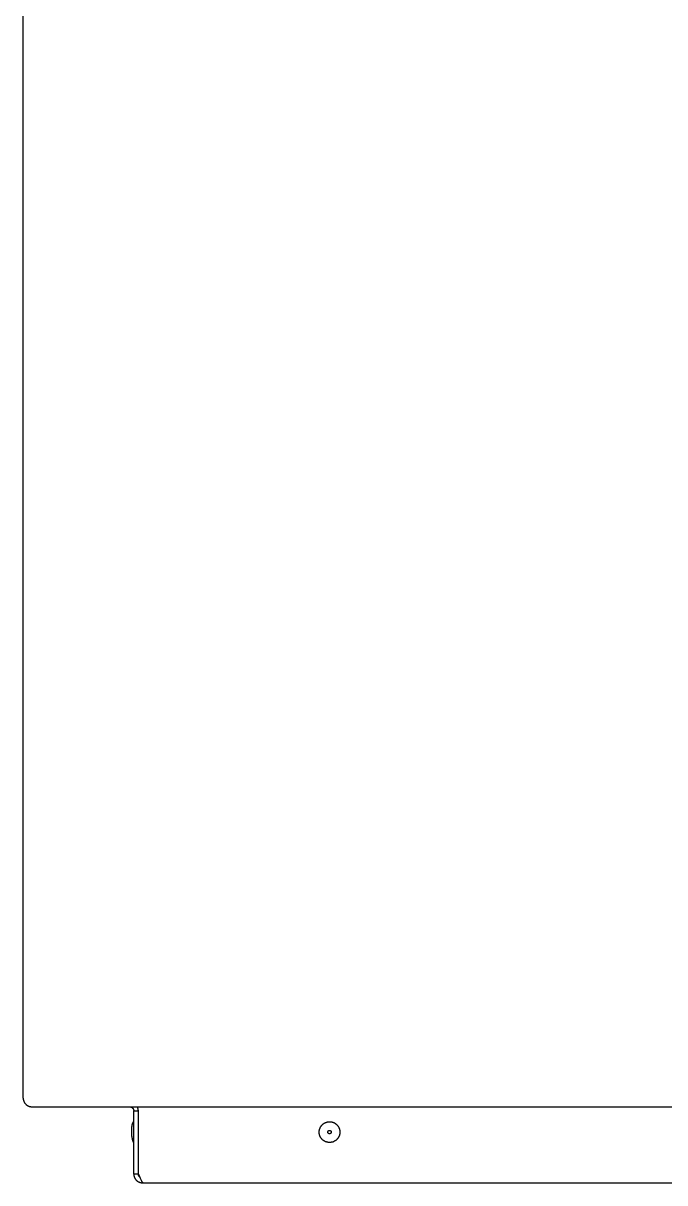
# Model space of a CAD drawing. Header units: millimetres. Extents: x 974 to 5700, y -47 to 3256.
# Drawn here: x 3279 to 3557, y 1897 to 2401 of the extents above; entities that cross this region are included whole.
import ezdxf

# ---------------------------------------------------------------- set-up
doc = ezdxf.new("R2010")
doc.units = ezdxf.units.MM
doc.header["$MEASUREMENT"] = 0
doc.layers.add('Utwórz2D linie widoczne', color=7, linetype='Continuous', true_color=0x000000)

msp = doc.modelspace()

# ---------------------------------------------------------------- linework, layer by layer
at = {"layer": 'Utwórz2D linie widoczne'}
for p, q in [((3278.83, 1934.18), (3278.83, 2696.58)), ((3278.83, 1934.18), (3278.83, 1934.05)), ((3278.83, 1934.05), (3278.84, 1933.92)), ((3278.84, 1933.92), (3278.85, 1933.79)), ((3278.85, 1933.79), (3278.86, 1933.66)), ((3278.86, 1933.66), (3278.88, 1933.54)), ((3278.88, 1933.54), (3278.91, 1933.41)), ((3278.91, 1933.41), (3278.94, 1933.28)), ((3278.94, 1933.28), (3278.97, 1933.16)), ((3278.97, 1933.16), (3279.01, 1933.03)), ((3279.01, 1933.03), (3279.05, 1932.91)), ((3279.05, 1932.91), (3279.09, 1932.79)), ((3279.09, 1932.79), (3279.14, 1932.67)), ((3279.14, 1932.67), (3279.2, 1932.55)), ((3279.2, 1932.55), (3279.26, 1932.43)), ((3279.26, 1932.43), (3279.32, 1932.32)), ((3279.32, 1932.32), (3279.38, 1932.21)), ((3279.38, 1932.21), (3279.45, 1932.1)), ((3279.45, 1932.1), (3279.52, 1931.99)), ((3279.52, 1931.99), (3279.6, 1931.89)), ((3279.6, 1931.89), (3279.68, 1931.78)), ((3279.68, 1931.78), (3279.77, 1931.68)), ((3279.77, 1931.68), (3279.85, 1931.59)), ((3279.85, 1931.59), (3279.94, 1931.5)), ((3279.94, 1931.5), (3280.04, 1931.41)), ((3280.04, 1931.41), (3280.13, 1931.32)), ((3280.13, 1931.32), (3280.23, 1931.23)), ((3280.23, 1931.23), (3280.33, 1931.15)), ((3280.33, 1931.15), (3280.44, 1931.08)), ((3280.44, 1931.08), (3280.55, 1931)), ((3280.55, 1931), (3280.65, 1930.94)), ((3280.65, 1930.94), (3280.77, 1930.87)), ((3280.77, 1930.87), (3280.88, 1930.81)), ((3280.88, 1930.81), (3281, 1930.75)), ((3281, 1930.75), (3281.12, 1930.7)), ((3281.12, 1930.7), (3281.24, 1930.65)), ((3281.24, 1930.65), (3281.36, 1930.6)), ((3281.36, 1930.6), (3281.48, 1930.56)), ((3281.48, 1930.56), (3281.6, 1930.52)), ((3281.6, 1930.52), (3281.73, 1930.49)), ((3281.73, 1930.49), (3281.86, 1930.46)), ((3281.86, 1930.46), (3281.98, 1930.44)), ((3281.98, 1930.44), (3282.11, 1930.42)), ((3282.11, 1930.42), (3282.24, 1930.4)), ((3282.24, 1930.4), (3282.37, 1930.39)), ((3282.37, 1930.39), (3282.5, 1930.38)), ((3282.5, 1930.38), (3282.63, 1930.38)), ((3282.63, 1930.38), (3282.63, 1930.4)), ((3282.63, 1930.38), (3282.9, 1930.38)), ((3282.9, 1930.38), (3314.08, 1930.38)), ((3314.08, 1930.38), (3314.72, 1930.38)), ((3314.72, 1930.38), (3672.82, 1930.38)), ((3325.21, 1930.37), (3325.27, 1930.37)), ((3325.27, 1930.37), (3325.33, 1930.36)), ((3325.33, 1930.36), (3325.39, 1930.35)), ((3325.39, 1930.35), (3325.45, 1930.33)), ((3325.45, 1930.33), (3325.51, 1930.32)), ((3325.51, 1930.32), (3325.57, 1930.3)), ((3325.57, 1930.3), (3325.63, 1930.28)), ((3325.63, 1930.28), (3325.68, 1930.26)), ((3325.68, 1930.26), (3325.74, 1930.24)), ((3325.74, 1930.24), (3325.8, 1930.21)), ((3325.8, 1930.21), (3325.85, 1930.18)), ((3325.85, 1930.18), (3325.91, 1930.15)), ((3325.91, 1930.15), (3325.96, 1930.12)), ((3325.96, 1930.12), (3326.01, 1930.09)), ((3326.01, 1930.09), (3326.06, 1930.06)), ((3326.06, 1930.06), (3326.11, 1930.02)), ((3326.11, 1930.02), (3326.16, 1929.98)), ((3326.16, 1929.98), (3326.21, 1929.94)), ((3326.21, 1929.94), (3326.25, 1929.9)), ((3326.25, 1929.9), (3326.3, 1929.86)), ((3326.3, 1929.86), (3326.34, 1929.81)), ((3326.34, 1929.81), (3326.38, 1929.77)), ((3326.38, 1929.77), (3326.42, 1929.72)), ((3326.42, 1929.72), (3326.46, 1929.67)), ((3326.46, 1929.67), (3326.5, 1929.62)), ((3326.5, 1929.62), (3326.53, 1929.57)), ((3326.53, 1929.57), (3326.57, 1929.52)), ((3326.57, 1929.52), (3326.6, 1929.47)), ((3326.6, 1929.47), (3326.63, 1929.41)), ((3326.63, 1929.41), (3326.65, 1929.36)), ((3326.65, 1929.36), (3326.68, 1929.3)), ((3326.68, 1929.3), (3326.7, 1929.24)), ((3326.7, 1929.24), (3326.72, 1929.19)), ((3326.72, 1929.19), (3326.74, 1929.13)), ((3326.74, 1929.13), (3326.76, 1929.07)), ((3326.76, 1929.07), (3326.78, 1929.01)), ((3326.78, 1929.01), (3326.79, 1928.95)), ((3326.79, 1928.95), (3326.8, 1928.89)), ((3326.8, 1928.89), (3326.81, 1928.83)), ((3326.81, 1928.83), (3326.82, 1928.77)), ((3326.82, 1928.77), (3326.83, 1928.71)), ((3326.83, 1928.71), (3326.83, 1928.64)), ((3326.83, 1928.64), (3326.83, 1928.58)), ((3326.83, 1901.18), (3326.83, 1928.58)), ((3326.83, 1928.58), (3328.83, 1928.58)), ((3328.43, 1930.27), (3328.38, 1930.38)), ((3328.49, 1930.16), (3328.43, 1930.27)), ((3328.54, 1930.04), (3328.49, 1930.16)), ((3328.58, 1929.93), (3328.54, 1930.04)), ((3328.63, 1929.81), (3328.58, 1929.93)), ((3328.66, 1929.69), (3328.63, 1929.81)), ((3328.7, 1929.57), (3328.66, 1929.69)), ((3328.73, 1929.45), (3328.7, 1929.57)), ((3328.76, 1929.33), (3328.73, 1929.45)), ((3328.78, 1929.2), (3328.76, 1929.33)), ((3328.8, 1929.08), (3328.78, 1929.2)), ((3328.81, 1928.96), (3328.8, 1929.08)), ((3328.82, 1928.83), (3328.81, 1928.96)), ((3328.83, 1928.71), (3328.82, 1928.83)), ((3328.83, 1928.58), (3328.83, 1928.71)), ((3328.83, 1901.18), (3328.83, 1928.58)), ((3326.19, 1922.52), (3326.3, 1922.93)), ((3326.3, 1922.93), (3326.41, 1923.34)), ((3326.41, 1923.34), (3326.54, 1923.75)), ((3326.54, 1923.76), (3326.55, 1923.77)), ((3326.54, 1923.75), (3326.54, 1923.76)), ((3326.54, 1923.75), (3326.54, 1923.75)), ((3326.55, 1923.77), (3326.55, 1923.78)), ((3326.55, 1923.78), (3326.56, 1923.78)), ((3326.55, 1923.77), (3326.55, 1923.77)), ((3326.56, 1923.79), (3326.56, 1923.8)), ((3326.56, 1923.8), (3326.57, 1923.8)), ((3326.56, 1923.78), (3326.56, 1923.79)), ((3326.57, 1923.8), (3326.57, 1923.81)), ((3326.57, 1923.81), (3326.58, 1923.81)), ((3326.58, 1923.81), (3326.58, 1923.82)), ((3326.58, 1923.82), (3326.59, 1923.82)), ((3326.59, 1923.82), (3326.59, 1923.83)), ((3326.59, 1923.83), (3326.6, 1923.83)), ((3326.6, 1923.83), (3326.6, 1923.84)), ((3326.6, 1923.84), (3326.61, 1923.84)), ((3326.61, 1923.84), (3326.62, 1923.85)), ((3326.61, 1923.84), (3326.61, 1923.84)), ((3326.62, 1923.85), (3326.63, 1923.86)), ((3326.62, 1923.85), (3326.62, 1923.85)), ((3326.63, 1923.86), (3326.64, 1923.86)), ((3326.64, 1923.86), (3326.65, 1923.87)), ((3326.64, 1923.86), (3326.64, 1923.86)), ((3326.65, 1923.87), (3326.65, 1923.87)), ((3326.65, 1923.87), (3326.66, 1923.87)), ((3326.66, 1923.87), (3326.67, 1923.87)), ((3326.67, 1923.87), (3326.68, 1923.88)), ((3326.67, 1923.87), (3326.67, 1923.87)), ((3326.68, 1923.88), (3326.69, 1923.88)), ((3326.69, 1923.88), (3326.69, 1923.88)), ((3326.69, 1923.88), (3326.7, 1923.88)), ((3326.7, 1923.88), (3326.71, 1923.88)), ((3326.71, 1923.88), (3326.72, 1923.88)), ((3326.72, 1923.88), (3326.72, 1923.88)), ((3326.72, 1923.88), (3326.73, 1923.88)), ((3326.73, 1923.88), (3326.83, 1923.88)), ((3408.52, 1922.44), (3408.63, 1922.55)), ((3408.63, 1922.55), (3408.74, 1922.66)), ((3408.74, 1922.66), (3408.86, 1922.76)), ((3408.86, 1922.76), (3408.98, 1922.86)), ((3408.98, 1922.86), (3409.1, 1922.96)), ((3409.1, 1922.96), (3409.22, 1923.05)), ((3409.22, 1923.05), (3409.35, 1923.14)), ((3409.35, 1923.14), (3409.48, 1923.22)), ((3409.48, 1923.22), (3409.62, 1923.3)), ((3409.62, 1923.3), (3409.75, 1923.38)), ((3409.75, 1923.38), (3409.89, 1923.44)), ((3409.89, 1923.44), (3410.03, 1923.51)), ((3410.03, 1923.51), (3410.18, 1923.57)), ((3410.18, 1923.57), (3410.32, 1923.62)), ((3410.32, 1923.62), (3410.47, 1923.67)), ((3410.47, 1923.67), (3410.62, 1923.72)), ((3410.62, 1923.72), (3410.77, 1923.76)), ((3410.77, 1923.76), (3410.92, 1923.79)), ((3410.92, 1923.79), (3411.07, 1923.82)), ((3411.07, 1923.82), (3411.23, 1923.84)), ((3411.23, 1923.84), (3411.38, 1923.86)), ((3411.38, 1923.86), (3411.54, 1923.87)), ((3411.54, 1923.87), (3411.69, 1923.88)), ((3411.69, 1923.88), (3411.85, 1923.88)), ((3411.85, 1923.88), (3412, 1923.88)), ((3412, 1923.88), (3412.16, 1923.87)), ((3412.16, 1923.87), (3412.31, 1923.86)), ((3412.31, 1923.86), (3412.47, 1923.84)), ((3412.47, 1923.84), (3412.62, 1923.81)), ((3412.62, 1923.81), (3412.77, 1923.78)), ((3412.77, 1923.78), (3412.92, 1923.75)), ((3412.92, 1923.75), (3413.07, 1923.71)), ((3413.07, 1923.71), (3413.22, 1923.66)), ((3413.22, 1923.66), (3413.37, 1923.61)), ((3413.37, 1923.61), (3413.51, 1923.56)), ((3413.51, 1923.56), (3413.66, 1923.49)), ((3413.66, 1923.49), (3413.8, 1923.43)), ((3413.8, 1923.43), (3413.94, 1923.36)), ((3413.94, 1923.36), (3414.07, 1923.28)), ((3414.07, 1923.28), (3414.21, 1923.2)), ((3414.21, 1923.2), (3414.34, 1923.12)), ((3414.34, 1923.12), (3414.46, 1923.03)), ((3414.46, 1923.03), (3414.59, 1922.94)), ((3414.59, 1922.94), (3414.71, 1922.84)), ((3414.71, 1922.84), (3414.83, 1922.74)), ((3414.83, 1922.74), (3414.94, 1922.63)), ((3414.94, 1922.63), (3415.05, 1922.52)), ((3325.96, 1921.27), (3326.02, 1921.69)), ((3325.96, 1919.38), (3325.96, 1921.26)), ((3325.96, 1917.5), (3325.96, 1919.38)), ((3326.02, 1921.69), (3326.1, 1922.11)), ((3326.1, 1922.11), (3326.19, 1922.52)), ((3328.9, 1921.48), (3328.83, 1921.48)), ((3407.33, 1919.48), (3407.34, 1919.63)), ((3407.33, 1919.32), (3407.33, 1919.48)), ((3407.33, 1919.17), (3407.33, 1919.32)), ((3407.34, 1919.01), (3407.33, 1919.17)), ((3407.34, 1919.63), (3407.35, 1919.79)), ((3407.36, 1918.86), (3407.34, 1919.01)), ((3407.35, 1919.79), (3407.36, 1919.94)), ((3407.36, 1919.94), (3407.39, 1920.1)), ((3407.38, 1918.7), (3407.36, 1918.86)), ((3407.41, 1918.55), (3407.38, 1918.7)), ((3407.39, 1920.1), (3407.41, 1920.25)), ((3407.41, 1920.25), (3407.45, 1920.4)), ((3407.44, 1918.4), (3407.41, 1918.55)), ((3407.47, 1918.25), (3407.44, 1918.4)), ((3407.45, 1920.4), (3407.48, 1920.55)), ((3407.52, 1918.1), (3407.47, 1918.25)), ((3407.48, 1920.55), (3407.53, 1920.7)), ((3407.56, 1917.95), (3407.52, 1918.1)), ((3407.53, 1920.7), (3407.57, 1920.85)), ((3407.62, 1917.8), (3407.56, 1917.95)), ((3407.57, 1920.85), (3407.63, 1920.99)), ((3407.67, 1917.66), (3407.62, 1917.8)), ((3407.63, 1920.99), (3407.69, 1921.14)), ((3407.73, 1917.52), (3407.67, 1917.66)), ((3407.69, 1921.14), (3407.75, 1921.28)), ((3407.8, 1917.38), (3407.73, 1917.52)), ((3407.75, 1921.28), (3407.82, 1921.42)), ((3407.82, 1921.42), (3407.89, 1921.56)), ((3407.89, 1921.56), (3407.97, 1921.69)), ((3407.97, 1921.69), (3408.05, 1921.82)), ((3408.05, 1921.82), (3408.14, 1921.95)), ((3408.14, 1921.95), (3408.23, 1922.08)), ((3408.23, 1922.08), (3408.32, 1922.2)), ((3408.32, 1922.2), (3408.42, 1922.32)), ((3408.42, 1922.32), (3408.52, 1922.44)), ((3411.08, 1919.45), (3411.09, 1919.48)), ((3411.08, 1919.42), (3411.08, 1919.45)), ((3411.08, 1919.4), (3411.08, 1919.42)), ((3411.08, 1919.37), (3411.08, 1919.4)), ((3411.08, 1919.35), (3411.08, 1919.37)), ((3411.08, 1919.32), (3411.08, 1919.35)), ((3411.08, 1919.29), (3411.08, 1919.32)), ((3411.09, 1919.27), (3411.08, 1919.29)), ((3411.09, 1919.53), (3411.1, 1919.55)), ((3411.09, 1919.5), (3411.09, 1919.53)), ((3411.09, 1919.48), (3411.09, 1919.5)), ((3411.09, 1919.24), (3411.09, 1919.27)), ((3411.1, 1919.22), (3411.09, 1919.24)), ((3411.1, 1919.58), (3411.11, 1919.6)), ((3411.1, 1919.55), (3411.1, 1919.58)), ((3411.1, 1919.19), (3411.1, 1919.22)), ((3411.11, 1919.17), (3411.1, 1919.19)), ((3411.11, 1919.6), (3411.12, 1919.63)), ((3411.12, 1919.14), (3411.11, 1919.17)), ((3411.12, 1919.63), (3411.13, 1919.65)), ((3411.13, 1919.12), (3411.12, 1919.14)), ((3411.13, 1919.65), (3411.14, 1919.68)), ((3411.14, 1919.1), (3411.13, 1919.12)), ((3411.14, 1919.68), (3411.15, 1919.7)), ((3411.15, 1919.07), (3411.14, 1919.1)), ((3411.15, 1919.7), (3411.16, 1919.72)), ((3411.16, 1919.05), (3411.15, 1919.07)), ((3411.16, 1919.72), (3411.17, 1919.74)), ((3411.17, 1919.02), (3411.16, 1919.05)), ((3411.17, 1919.74), (3411.19, 1919.77)), ((3411.18, 1919), (3411.17, 1919.02)), ((3411.2, 1918.98), (3411.18, 1919)), ((3411.19, 1919.77), (3411.2, 1919.79)), ((3411.2, 1919.79), (3411.21, 1919.81)), ((3411.21, 1918.96), (3411.2, 1918.98)), ((3411.21, 1919.81), (3411.23, 1919.83)), ((3411.23, 1918.94), (3411.21, 1918.96)), ((3411.23, 1919.83), (3411.24, 1919.85)), ((3411.24, 1918.92), (3411.23, 1918.94)), ((3411.24, 1919.85), (3411.26, 1919.87)), ((3411.26, 1918.9), (3411.24, 1918.92)), ((3411.26, 1919.87), (3411.28, 1919.89)), ((3411.27, 1918.88), (3411.26, 1918.9)), ((3411.29, 1918.86), (3411.27, 1918.88)), ((3411.28, 1919.89), (3411.3, 1919.91)), ((3411.31, 1918.84), (3411.29, 1918.86)), ((3411.3, 1919.91), (3411.31, 1919.93)), ((3411.31, 1919.93), (3411.33, 1919.95)), ((3411.33, 1918.82), (3411.31, 1918.84)), ((3411.33, 1919.95), (3411.35, 1919.96)), ((3411.35, 1918.81), (3411.33, 1918.82)), ((3411.35, 1919.96), (3411.37, 1919.98)), ((3411.37, 1918.79), (3411.35, 1918.81)), ((3411.37, 1919.98), (3411.39, 1919.99)), ((3411.39, 1918.77), (3411.37, 1918.79)), ((3411.39, 1919.99), (3411.42, 1920.01)), ((3411.41, 1918.76), (3411.39, 1918.77)), ((3411.43, 1918.75), (3411.41, 1918.76)), ((3411.42, 1920.01), (3411.44, 1920.02)), ((3411.46, 1918.73), (3411.43, 1918.75)), ((3411.44, 1920.02), (3411.46, 1920.04)), ((3411.46, 1920.04), (3411.48, 1920.05)), ((3411.48, 1918.72), (3411.46, 1918.73)), ((3411.48, 1920.05), (3411.51, 1920.06)), ((3411.5, 1918.71), (3411.48, 1918.72)), ((3411.52, 1918.7), (3411.5, 1918.71)), ((3411.51, 1920.06), (3411.53, 1920.07)), ((3411.55, 1918.69), (3411.52, 1918.7)), ((3411.53, 1920.07), (3411.55, 1920.08)), ((3411.55, 1920.08), (3411.58, 1920.09)), ((3411.57, 1918.68), (3411.55, 1918.69)), ((3411.6, 1918.67), (3411.57, 1918.68)), ((3411.58, 1920.09), (3411.6, 1920.1)), ((3411.6, 1920.1), (3411.63, 1920.1)), ((3411.62, 1918.66), (3411.6, 1918.67)), ((3411.65, 1918.65), (3411.62, 1918.66)), ((3411.63, 1920.1), (3411.65, 1920.11)), ((3411.65, 1920.11), (3411.68, 1920.12)), ((3411.67, 1918.65), (3411.65, 1918.65)), ((3411.7, 1918.64), (3411.67, 1918.65)), ((3411.68, 1920.12), (3411.7, 1920.12)), ((3411.7, 1920.12), (3411.73, 1920.13)), ((3411.72, 1918.64), (3411.7, 1918.64)), ((3411.75, 1918.64), (3411.72, 1918.64)), ((3411.73, 1920.13), (3411.75, 1920.13)), ((3411.75, 1920.13), (3411.78, 1920.13)), ((3411.77, 1918.63), (3411.75, 1918.64)), ((3411.8, 1918.63), (3411.77, 1918.63)), ((3411.78, 1920.13), (3411.81, 1920.13)), ((3411.83, 1918.63), (3411.8, 1918.63)), ((3411.81, 1920.13), (3411.83, 1920.13)), ((3411.83, 1920.13), (3411.86, 1920.13)), ((3411.85, 1918.63), (3411.83, 1918.63)), ((3411.88, 1918.63), (3411.85, 1918.63)), ((3411.86, 1920.13), (3411.88, 1920.13)), ((3411.88, 1920.13), (3411.91, 1920.13)), ((3411.9, 1918.64), (3411.88, 1918.63)), ((3411.93, 1918.64), (3411.9, 1918.64)), ((3411.91, 1920.13), (3411.94, 1920.12)), ((3411.96, 1918.64), (3411.93, 1918.64)), ((3411.94, 1920.12), (3411.96, 1920.12)), ((3411.96, 1920.12), (3411.99, 1920.12)), ((3411.98, 1918.65), (3411.96, 1918.64)), ((3412.01, 1918.65), (3411.98, 1918.65)), ((3411.99, 1920.12), (3412.01, 1920.11)), ((3412.01, 1920.11), (3412.04, 1920.1)), ((3412.03, 1918.66), (3412.01, 1918.65)), ((3412.06, 1918.67), (3412.03, 1918.66)), ((3412.04, 1920.1), (3412.06, 1920.1)), ((3412.06, 1920.1), (3412.09, 1920.09)), ((3412.08, 1918.68), (3412.06, 1918.67)), ((3412.1, 1918.68), (3412.08, 1918.68)), ((3412.09, 1920.09), (3412.11, 1920.08)), ((3412.13, 1918.69), (3412.1, 1918.68)), ((3412.11, 1920.08), (3412.13, 1920.07)), ((3412.13, 1920.07), (3412.16, 1920.06)), ((3412.15, 1918.71), (3412.13, 1918.69)), ((3412.18, 1918.72), (3412.15, 1918.71)), ((3412.16, 1920.06), (3412.18, 1920.05)), ((3412.18, 1920.05), (3412.2, 1920.03)), ((3412.2, 1918.73), (3412.18, 1918.72)), ((3412.2, 1920.03), (3412.23, 1920.02)), ((3412.22, 1918.74), (3412.2, 1918.73)), ((3412.24, 1918.76), (3412.22, 1918.74)), ((3412.23, 1920.02), (3412.25, 1920.01)), ((3412.26, 1918.77), (3412.24, 1918.76)), ((3412.25, 1920.01), (3412.27, 1919.99)), ((3412.28, 1918.79), (3412.26, 1918.77)), ((3412.27, 1919.99), (3412.29, 1919.97)), ((3412.3, 1918.8), (3412.28, 1918.79)), ((3412.29, 1919.97), (3412.31, 1919.96)), ((3412.32, 1918.82), (3412.3, 1918.8)), ((3412.31, 1919.96), (3412.33, 1919.94)), ((3412.34, 1918.84), (3412.32, 1918.82)), ((3412.33, 1919.94), (3412.35, 1919.92)), ((3412.36, 1918.85), (3412.34, 1918.84)), ((3412.35, 1919.92), (3412.37, 1919.91)), ((3412.38, 1918.87), (3412.36, 1918.85)), ((3412.37, 1919.91), (3412.38, 1919.89)), ((3412.38, 1919.89), (3412.4, 1919.87)), ((3412.4, 1918.89), (3412.38, 1918.87)), ((3412.4, 1919.87), (3412.42, 1919.85)), ((3412.41, 1918.91), (3412.4, 1918.89)), ((3412.43, 1918.93), (3412.41, 1918.91)), ((3412.42, 1919.85), (3412.43, 1919.83)), ((3412.43, 1919.83), (3412.45, 1919.81)), ((3412.44, 1918.95), (3412.43, 1918.93)), ((3412.46, 1918.98), (3412.44, 1918.95)), ((3412.45, 1919.81), (3412.46, 1919.78)), ((3412.46, 1919.78), (3412.48, 1919.76)), ((3412.47, 1919), (3412.46, 1918.98)), ((3412.49, 1919.02), (3412.47, 1919)), ((3412.48, 1919.76), (3412.49, 1919.74)), ((3412.49, 1919.74), (3412.5, 1919.72)), ((3412.5, 1919.04), (3412.49, 1919.02)), ((3412.5, 1919.72), (3412.51, 1919.69)), ((3412.51, 1919.07), (3412.5, 1919.04)), ((3412.51, 1919.69), (3412.52, 1919.67)), ((3412.52, 1919.09), (3412.51, 1919.07)), ((3412.52, 1919.67), (3412.53, 1919.65)), ((3412.53, 1919.11), (3412.52, 1919.09)), ((3412.53, 1919.65), (3412.54, 1919.62)), ((3412.54, 1919.14), (3412.53, 1919.11)), ((3412.54, 1919.62), (3412.55, 1919.6)), ((3412.55, 1919.16), (3412.54, 1919.14)), ((3412.55, 1919.6), (3412.55, 1919.57)), ((3412.55, 1919.57), (3412.56, 1919.55)), ((3412.56, 1919.21), (3412.55, 1919.19)), ((3412.55, 1919.19), (3412.55, 1919.16)), ((3412.56, 1919.55), (3412.57, 1919.52)), ((3412.57, 1919.24), (3412.56, 1919.21)), ((3412.57, 1919.52), (3412.57, 1919.5)), ((3412.57, 1919.5), (3412.57, 1919.47)), ((3412.57, 1919.47), (3412.58, 1919.44)), ((3412.58, 1919.31), (3412.57, 1919.29)), ((3412.57, 1919.29), (3412.57, 1919.26)), ((3412.57, 1919.26), (3412.57, 1919.24)), ((3412.58, 1919.44), (3412.58, 1919.42)), ((3412.58, 1919.42), (3412.58, 1919.39)), ((3412.58, 1919.39), (3412.58, 1919.37)), ((3412.58, 1919.37), (3412.58, 1919.34)), ((3412.58, 1919.34), (3412.58, 1919.31)), ((3415.05, 1922.52), (3415.16, 1922.41)), ((3415.16, 1922.41), (3415.26, 1922.29)), ((3415.26, 1922.29), (3415.36, 1922.17)), ((3415.36, 1922.17), (3415.45, 1922.05)), ((3415.45, 1922.05), (3415.54, 1921.92)), ((3415.54, 1921.92), (3415.63, 1921.79)), ((3415.63, 1921.79), (3415.71, 1921.66)), ((3415.71, 1921.66), (3415.79, 1921.53)), ((3415.79, 1921.53), (3415.86, 1921.39)), ((3415.86, 1921.39), (3415.92, 1921.25)), ((3415.97, 1917.63), (3415.91, 1917.48)), ((3415.92, 1921.25), (3415.99, 1921.11)), ((3416.03, 1917.77), (3415.97, 1917.63)), ((3415.99, 1921.11), (3416.04, 1920.96)), ((3416.08, 1917.92), (3416.03, 1917.77)), ((3416.04, 1920.96), (3416.1, 1920.82)), ((3416.13, 1918.06), (3416.08, 1917.92)), ((3416.1, 1920.82), (3416.14, 1920.67)), ((3416.17, 1918.21), (3416.13, 1918.06)), ((3416.14, 1920.67), (3416.18, 1920.52)), ((3416.21, 1918.36), (3416.17, 1918.21)), ((3416.18, 1920.52), (3416.22, 1920.37)), ((3416.24, 1918.52), (3416.21, 1918.36)), ((3416.22, 1920.37), (3416.25, 1920.21)), ((3416.27, 1918.67), (3416.24, 1918.52)), ((3416.25, 1920.21), (3416.28, 1920.06)), ((3416.29, 1918.82), (3416.27, 1918.67)), ((3416.28, 1920.06), (3416.3, 1919.91)), ((3416.31, 1918.98), (3416.29, 1918.82)), ((3416.3, 1919.91), (3416.31, 1919.75)), ((3416.31, 1919.75), (3416.32, 1919.6)), ((3416.32, 1919.13), (3416.31, 1918.98)), ((3416.32, 1919.6), (3416.33, 1919.44)), ((3416.33, 1919.29), (3416.32, 1919.13)), ((3416.33, 1919.44), (3416.33, 1919.29)), ((3325.96, 1917.5), (3326.02, 1917.08)), ((3326.02, 1917.08), (3326.1, 1916.66)), ((3326.1, 1916.66), (3326.19, 1916.24)), ((3326.19, 1916.24), (3326.3, 1915.83)), ((3326.3, 1915.83), (3326.41, 1915.42)), ((3326.41, 1915.42), (3326.54, 1915.02)), ((3326.54, 1915.02), (3326.54, 1915.01)), ((3326.54, 1915.01), (3326.54, 1915.01)), ((3326.54, 1915.01), (3326.55, 1915)), ((3326.55, 1915), (3326.55, 1914.99)), ((3326.55, 1914.99), (3326.55, 1914.99)), ((3326.55, 1914.99), (3326.56, 1914.98)), ((3326.56, 1914.98), (3326.56, 1914.98)), ((3326.56, 1914.98), (3326.56, 1914.97)), ((3326.56, 1914.97), (3326.57, 1914.96)), ((3326.57, 1914.96), (3326.57, 1914.96)), ((3326.57, 1914.96), (3326.58, 1914.95)), ((3326.58, 1914.95), (3326.58, 1914.95)), ((3326.58, 1914.95), (3326.59, 1914.94)), ((3326.59, 1914.94), (3326.59, 1914.94)), ((3326.59, 1914.94), (3326.6, 1914.93)), ((3326.6, 1914.93), (3326.6, 1914.93)), ((3326.6, 1914.93), (3326.61, 1914.92)), ((3326.61, 1914.92), (3326.61, 1914.92)), ((3326.61, 1914.92), (3326.62, 1914.92)), ((3326.62, 1914.92), (3326.62, 1914.91)), ((3326.62, 1914.91), (3326.63, 1914.91)), ((3326.63, 1914.91), (3326.64, 1914.91)), ((3326.64, 1914.91), (3326.64, 1914.9)), ((3326.64, 1914.9), (3326.65, 1914.9)), ((3326.65, 1914.9), (3326.65, 1914.9)), ((3326.65, 1914.9), (3326.66, 1914.89)), ((3326.66, 1914.89), (3326.67, 1914.89)), ((3326.67, 1914.89), (3326.67, 1914.89)), ((3326.67, 1914.89), (3326.68, 1914.89)), ((3326.68, 1914.89), (3326.69, 1914.89)), ((3326.69, 1914.89), (3326.69, 1914.89)), ((3326.69, 1914.89), (3326.7, 1914.88)), ((3326.7, 1914.88), (3326.71, 1914.88)), ((3326.71, 1914.88), (3326.72, 1914.88)), ((3326.72, 1914.88), (3326.72, 1914.88)), ((3326.72, 1914.88), (3326.73, 1914.88)), ((3326.73, 1914.88), (3326.83, 1914.88)), ((3328.9, 1917.28), (3328.83, 1917.28)), ((3407.87, 1917.24), (3407.8, 1917.38)), ((3407.95, 1917.1), (3407.87, 1917.24)), ((3408.03, 1916.97), (3407.95, 1917.1)), ((3408.12, 1916.84), (3408.03, 1916.97)), ((3408.21, 1916.71), (3408.12, 1916.84)), ((3408.3, 1916.59), (3408.21, 1916.71)), ((3408.4, 1916.47), (3408.3, 1916.59)), ((3408.5, 1916.35), (3408.4, 1916.47)), ((3408.61, 1916.24), (3408.5, 1916.35)), ((3408.72, 1916.13), (3408.61, 1916.24)), ((3408.83, 1916.03), (3408.72, 1916.13)), ((3408.95, 1915.92), (3408.83, 1916.03)), ((3409.07, 1915.83), (3408.95, 1915.92)), ((3409.2, 1915.73), (3409.07, 1915.83)), ((3409.32, 1915.65), (3409.2, 1915.73)), ((3409.45, 1915.56), (3409.32, 1915.65)), ((3409.59, 1915.48), (3409.45, 1915.56)), ((3409.72, 1915.41), (3409.59, 1915.48)), ((3409.86, 1915.34), (3409.72, 1915.41)), ((3410, 1915.27), (3409.86, 1915.34)), ((3410.14, 1915.21), (3410, 1915.27)), ((3410.29, 1915.15), (3410.14, 1915.21)), ((3410.44, 1915.1), (3410.29, 1915.15)), ((3410.59, 1915.06), (3410.44, 1915.1)), ((3410.74, 1915.02), (3410.59, 1915.06)), ((3410.89, 1914.98), (3410.74, 1915.02)), ((3411.04, 1914.95), (3410.89, 1914.98)), ((3411.19, 1914.93), (3411.04, 1914.95)), ((3411.35, 1914.91), (3411.19, 1914.93)), ((3411.5, 1914.89), (3411.35, 1914.91)), ((3411.66, 1914.89), (3411.5, 1914.89)), ((3411.81, 1914.88), (3411.66, 1914.89)), ((3411.97, 1914.88), (3411.81, 1914.88)), ((3412.12, 1914.89), (3411.97, 1914.88)), ((3412.28, 1914.9), (3412.12, 1914.89)), ((3412.43, 1914.92), (3412.28, 1914.9)), ((3412.58, 1914.95), (3412.43, 1914.92)), ((3412.74, 1914.97), (3412.58, 1914.95)), ((3412.89, 1915.01), (3412.74, 1914.97)), ((3413.04, 1915.05), (3412.89, 1915.01)), ((3413.19, 1915.09), (3413.04, 1915.05)), ((3413.34, 1915.14), (3413.19, 1915.09)), ((3413.48, 1915.2), (3413.34, 1915.14)), ((3413.62, 1915.26), (3413.48, 1915.2)), ((3413.77, 1915.32), (3413.62, 1915.26)), ((3413.9, 1915.39), (3413.77, 1915.32)), ((3414.04, 1915.46), (3413.9, 1915.39)), ((3414.18, 1915.54), (3414.04, 1915.46)), ((3414.31, 1915.63), (3414.18, 1915.54)), ((3414.43, 1915.71), (3414.31, 1915.63)), ((3414.56, 1915.81), (3414.43, 1915.71)), ((3414.68, 1915.9), (3414.56, 1915.81)), ((3414.8, 1916), (3414.68, 1915.9)), ((3414.91, 1916.11), (3414.8, 1916)), ((3415.03, 1916.22), (3414.91, 1916.11)), ((3415.13, 1916.33), (3415.03, 1916.22)), ((3415.24, 1916.44), (3415.13, 1916.33)), ((3415.34, 1916.56), (3415.24, 1916.44)), ((3415.43, 1916.69), (3415.34, 1916.56)), ((3415.52, 1916.81), (3415.43, 1916.69)), ((3415.61, 1916.94), (3415.52, 1916.81)), ((3415.69, 1917.07), (3415.61, 1916.94)), ((3415.77, 1917.21), (3415.69, 1917.07)), ((3415.84, 1917.34), (3415.77, 1917.21)), ((3415.91, 1917.48), (3415.84, 1917.34)), ((3328.83, 1901.18), (3326.83, 1901.18)), ((3326.83, 1901.18), (3326.83, 1901.05)), ((3326.83, 1901.05), (3326.84, 1900.92)), ((3326.84, 1900.92), (3326.85, 1900.79)), ((3326.85, 1900.79), (3326.86, 1900.66)), ((3326.86, 1900.66), (3326.88, 1900.54)), ((3326.88, 1900.54), (3326.91, 1900.41)), ((3326.91, 1900.41), (3326.94, 1900.28)), ((3326.94, 1900.28), (3326.97, 1900.16)), ((3326.97, 1900.16), (3327.01, 1900.03)), ((3327.01, 1900.03), (3327.05, 1899.91)), ((3327.05, 1899.91), (3327.09, 1899.79)), ((3327.09, 1899.79), (3327.14, 1899.67)), ((3327.14, 1899.67), (3327.2, 1899.55)), ((3327.2, 1899.55), (3327.26, 1899.43)), ((3327.26, 1899.43), (3327.32, 1899.32)), ((3327.32, 1899.32), (3327.38, 1899.21)), ((3327.38, 1899.21), (3327.45, 1899.1)), ((3327.45, 1899.1), (3327.52, 1898.99)), ((3327.52, 1898.99), (3327.6, 1898.89)), ((3327.6, 1898.89), (3327.68, 1898.78)), ((3327.68, 1898.78), (3327.77, 1898.68)), ((3327.77, 1898.68), (3327.85, 1898.59)), ((3327.85, 1898.59), (3327.94, 1898.5)), ((3327.94, 1898.5), (3328.04, 1898.41)), ((3328.04, 1898.41), (3328.13, 1898.32)), ((3328.13, 1898.32), (3328.23, 1898.23)), ((3328.23, 1898.23), (3328.33, 1898.15)), ((3328.33, 1898.15), (3328.44, 1898.08)), ((3328.44, 1898.08), (3328.55, 1898)), ((3328.55, 1898), (3328.65, 1897.94)), ((3328.65, 1897.94), (3328.77, 1897.87)), ((3328.77, 1897.87), (3328.88, 1897.81)), ((3328.83, 1901.12), (3328.83, 1901.18)), ((3328.83, 1901.06), (3328.83, 1901.12)), ((3328.84, 1901), (3328.83, 1901.06)), ((3328.85, 1900.94), (3328.84, 1901)), ((3328.86, 1900.88), (3328.85, 1900.94)), ((3328.87, 1900.82), (3328.86, 1900.88)), ((3328.88, 1900.76), (3328.87, 1900.82)), ((3328.9, 1900.7), (3328.88, 1900.76)), ((3328.88, 1897.81), (3329, 1897.75)), ((3328.9, 1901.18), (3329.32, 1900.08)), ((3328.91, 1900.64), (3328.9, 1900.7)), ((3328.93, 1900.58), (3328.91, 1900.64)), ((3328.95, 1900.52), (3328.93, 1900.58)), ((3328.98, 1900.47), (3328.95, 1900.52)), ((3329, 1900.41), (3328.98, 1900.47)), ((3329.03, 1900.35), (3329, 1900.41)), ((3329, 1897.75), (3329.12, 1897.7)), ((3329.06, 1900.3), (3329.03, 1900.35)), ((3329.09, 1900.25), (3329.06, 1900.3)), ((3329.12, 1900.2), (3329.09, 1900.25)), ((3329.16, 1900.14), (3329.12, 1900.2)), ((3329.12, 1897.7), (3329.24, 1897.65)), ((3329.19, 1900.09), (3329.16, 1900.14)), ((3329.23, 1900.05), (3329.19, 1900.09)), ((3329.27, 1900), (3329.23, 1900.05)), ((3329.24, 1897.65), (3329.36, 1897.6)), ((3329.31, 1899.95), (3329.27, 1900)), ((3329.36, 1899.91), (3329.31, 1899.95)), ((3329.32, 1900.08), (3329.62, 1899.33)), ((3329.4, 1899.87), (3329.36, 1899.91)), ((3329.36, 1897.6), (3329.48, 1897.56)), ((3329.48, 1897.56), (3329.6, 1897.52)), ((3329.6, 1897.52), (3329.73, 1897.49)), ((3329.62, 1899.33), (3329.74, 1899.05)), ((3329.73, 1897.49), (3329.86, 1897.46)), ((3329.74, 1899.05), (3329.87, 1898.78)), ((3329.86, 1897.46), (3329.98, 1897.44)), ((3329.87, 1898.78), (3330.01, 1898.51)), ((3329.98, 1897.44), (3330.11, 1897.42)), ((3330.01, 1898.51), (3330.08, 1898.38)), ((3330.08, 1898.38), (3330.15, 1898.25)), ((3330.11, 1897.42), (3330.24, 1897.4)), ((3330.15, 1898.25), (3330.2, 1898.16)), ((3330.2, 1898.16), (3330.26, 1898.07)), ((3330.24, 1897.4), (3330.37, 1897.39)), ((3330.26, 1898.07), (3330.32, 1897.98)), ((3330.32, 1897.98), (3330.35, 1897.94)), ((3330.35, 1897.94), (3330.38, 1897.9)), ((3330.37, 1897.39), (3330.5, 1897.38)), ((3330.38, 1897.9), (3330.41, 1897.86)), ((3330.41, 1897.86), (3330.44, 1897.82)), ((3330.44, 1897.82), (3330.47, 1897.78)), ((3330.47, 1897.78), (3330.51, 1897.74)), ((3330.5, 1897.38), (3330.63, 1897.38)), ((3330.51, 1897.74), (3330.54, 1897.7)), ((3330.54, 1897.7), (3330.58, 1897.66)), ((3330.58, 1897.66), (3330.61, 1897.63)), ((3330.61, 1897.63), (3330.65, 1897.59)), ((3330.63, 1897.38), (3330.63, 1897.61)), ((3330.63, 1897.38), (3331.12, 1897.38)), ((3330.65, 1897.59), (3330.68, 1897.57)), ((3330.68, 1897.57), (3330.7, 1897.55)), ((3330.7, 1897.55), (3330.73, 1897.53)), ((3330.73, 1897.53), (3330.76, 1897.51)), ((3330.76, 1897.51), (3330.78, 1897.49)), ((3330.78, 1897.49), (3330.8, 1897.48)), ((3330.8, 1897.48), (3330.81, 1897.47)), ((3330.81, 1897.47), (3330.83, 1897.47)), ((3330.83, 1897.47), (3330.84, 1897.46)), ((3330.84, 1897.46), (3330.85, 1897.45)), ((3330.85, 1897.45), (3330.87, 1897.44)), ((3330.87, 1897.44), (3330.88, 1897.44)), ((3330.88, 1897.44), (3330.9, 1897.43)), ((3330.9, 1897.43), (3330.91, 1897.42)), ((3330.91, 1897.42), (3330.93, 1897.42)), ((3330.93, 1897.42), (3330.94, 1897.41)), ((3330.94, 1897.41), (3330.96, 1897.41)), ((3330.96, 1897.41), (3330.98, 1897.4)), ((3330.98, 1897.4), (3330.99, 1897.4)), ((3330.99, 1897.4), (3331.01, 1897.39)), ((3331.01, 1897.39), (3331.02, 1897.39)), ((3331.02, 1897.39), (3331.04, 1897.39)), ((3331.04, 1897.39), (3331.06, 1897.39)), ((3331.06, 1897.39), (3331.07, 1897.38)), ((3331.07, 1897.38), (3331.09, 1897.38)), ((3331.09, 1897.38), (3331.11, 1897.38)), ((3331.11, 1897.38), (3331.12, 1897.38)), ((3331.12, 1897.38), (3656.42, 1897.38))]:
    msp.add_line(p, q, dxfattribs=at)

doc.saveas('drawing.dxf')
